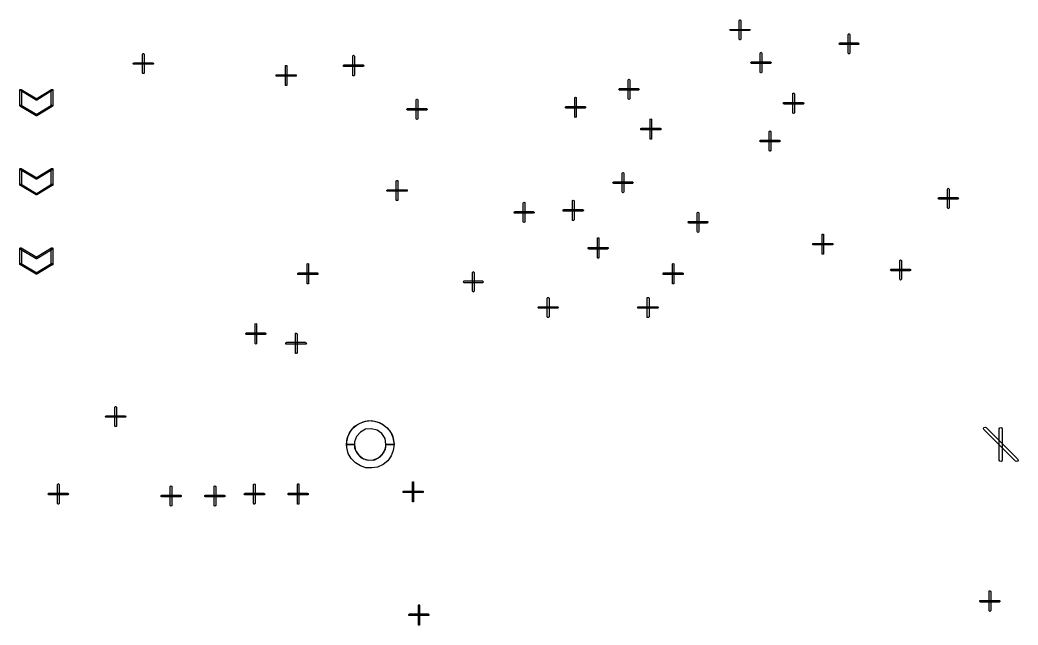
# Model space of a CAD drawing. Header units: millimetres. Extents: x 0 to 1189, y 35 to 806.
# Drawn here: x 590.3 to 648.9, y 447.5 to 483 of the extents above; entities that cross this region are included whole.
import ezdxf

# ---------------------------------------------------------------- set-up
doc = ezdxf.new("R2010")
doc.units = ezdxf.units.MM
doc.layers.add('Pen 1', color=7, linetype='Continuous')

msp = doc.modelspace()

# ---------------------------------------------------------------- linework, layer by layer
at = {"layer": 'Pen 1', "color": 7, "lineweight": 30}
for points in [[(632.525, 482.95), (632.55, 482.975), (632.575, 482.975), (632.6, 482.975), (632.625, 482.95), (632.625, 481.85), (632.6, 481.8), (632.575, 481.8), (632.55, 481.8), (632.525, 481.85), (632.525, 482.95)], [(632.525, 482.95), (632.55, 482.975), (632.575, 482.975), (632.6, 482.975), (632.625, 482.95), (632.625, 481.85), (632.6, 481.8), (632.575, 481.8), (632.55, 481.8), (632.525, 481.85), (632.525, 482.95)], [(632.025, 482.35), (632, 482.35), (631.975, 482.4), (632, 482.425), (632.025, 482.425), (633.125, 482.425), (633.15, 482.425), (633.175, 482.4), (633.15, 482.35), (633.125, 482.35), (632.025, 482.35)], [(632.025, 482.35), (632, 482.35), (631.975, 482.4), (632, 482.425), (632.025, 482.425), (633.125, 482.425), (633.15, 482.425), (633.175, 482.4), (633.15, 482.35), (633.125, 482.35), (632.025, 482.35)], [(638.925, 482.125), (638.95, 482.15), (638.975, 482.175), (639, 482.15), (639.025, 482.125), (639.025, 481.025), (639, 481), (638.975, 480.975), (638.95, 481), (638.925, 481.025), (638.925, 482.125)], [(638.925, 482.125), (638.95, 482.15), (638.975, 482.175), (639, 482.15), (639.025, 482.125), (639.025, 481.025), (639, 481), (638.975, 480.975), (638.95, 481), (638.925, 481.025), (638.925, 482.125)], [(638.425, 481.525), (638.4, 481.55), (638.375, 481.575), (638.4, 481.6), (638.425, 481.625), (639.525, 481.625), (639.55, 481.6), (639.575, 481.575), (639.55, 481.55), (639.525, 481.525), (638.425, 481.525)], [(638.425, 481.525), (638.4, 481.55), (638.375, 481.575), (638.4, 481.6), (638.425, 481.625), (639.525, 481.625), (639.55, 481.6), (639.575, 481.575), (639.55, 481.55), (639.525, 481.525), (638.425, 481.525)], [(597.475, 480.95), (597.5, 481), (597.525, 481), (597.55, 481), (597.575, 480.95), (597.575, 479.85), (597.55, 479.825), (597.525, 479.825), (597.5, 479.825), (597.475, 479.85), (597.475, 480.95)], [(597.475, 480.95), (597.5, 481), (597.525, 481), (597.55, 481), (597.575, 480.95), (597.575, 479.85), (597.55, 479.825), (597.525, 479.825), (597.5, 479.825), (597.475, 479.85), (597.475, 480.95)], [(609.825, 480.85), (609.825, 480.875), (609.875, 480.9), (609.9, 480.875), (609.925, 480.85), (609.925, 479.75), (609.9, 479.7), (609.875, 479.7), (609.825, 479.7), (609.825, 479.75), (609.825, 480.85)], [(609.825, 480.85), (609.825, 480.875), (609.875, 480.9), (609.9, 480.875), (609.925, 480.85), (609.925, 479.75), (609.9, 479.7), (609.875, 479.7), (609.825, 479.7), (609.825, 479.75), (609.825, 480.85)], [(633.75, 481.025), (633.775, 481.05), (633.8, 481.075), (633.825, 481.05), (633.85, 481.025), (633.85, 479.925), (633.825, 479.875), (633.8, 479.875), (633.775, 479.875), (633.75, 479.925), (633.75, 481.025)], [(633.75, 481.025), (633.775, 481.05), (633.8, 481.075), (633.825, 481.05), (633.85, 481.025), (633.85, 479.925), (633.825, 479.875), (633.8, 479.875), (633.775, 479.875), (633.75, 479.925), (633.75, 481.025)], [(596.975, 480.375), (596.95, 480.375), (596.925, 480.4), (596.95, 480.45), (596.975, 480.45), (598.075, 480.45), (598.1, 480.45), (598.125, 480.4), (598.1, 480.375), (598.075, 480.375), (596.975, 480.375)], [(596.975, 480.375), (596.95, 480.375), (596.925, 480.4), (596.95, 480.45), (596.975, 480.45), (598.075, 480.45), (598.1, 480.45), (598.125, 480.4), (598.1, 480.375), (598.075, 480.375), (596.975, 480.375)], [(605.875, 480.25), (605.875, 480.3), (605.9, 480.3), (605.95, 480.3), (605.95, 480.25), (605.95, 479.15), (605.95, 479.125), (605.9, 479.125), (605.875, 479.125), (605.875, 479.15), (605.875, 480.25)], [(605.875, 480.25), (605.875, 480.3), (605.9, 480.3), (605.95, 480.3), (605.95, 480.25), (605.95, 479.15), (605.95, 479.125), (605.9, 479.125), (605.875, 479.125), (605.875, 479.15), (605.875, 480.25)], [(609.325, 480.25), (609.275, 480.25), (609.275, 480.3), (609.275, 480.325), (609.325, 480.35), (610.425, 480.35), (610.45, 480.325), (610.475, 480.3), (610.45, 480.25), (610.425, 480.25), (609.325, 480.25)], [(609.325, 480.25), (609.275, 480.25), (609.275, 480.3), (609.275, 480.325), (609.325, 480.35), (610.425, 480.35), (610.45, 480.325), (610.475, 480.3), (610.45, 480.25), (610.425, 480.25), (609.325, 480.25)], [(633.25, 480.425), (633.225, 480.425), (633.2, 480.475), (633.225, 480.5), (633.25, 480.525), (634.35, 480.525), (634.375, 480.5), (634.4, 480.475), (634.375, 480.425), (634.35, 480.425), (633.25, 480.425)], [(633.25, 480.425), (633.225, 480.425), (633.2, 480.475), (633.225, 480.5), (633.25, 480.525), (634.35, 480.525), (634.375, 480.5), (634.4, 480.475), (634.375, 480.425), (634.35, 480.425), (633.25, 480.425)], [(605.35, 479.675), (605.325, 479.675), (605.325, 479.7), (605.325, 479.75), (605.35, 479.75), (606.45, 479.75), (606.5, 479.75), (606.5, 479.7), (606.5, 479.675), (606.45, 479.675), (605.35, 479.675)], [(605.35, 479.675), (605.325, 479.675), (605.325, 479.7), (605.325, 479.75), (605.35, 479.75), (606.45, 479.75), (606.5, 479.75), (606.5, 479.7), (606.5, 479.675), (606.45, 479.675), (605.35, 479.675)], [(626, 479.45), (626.025, 479.475), (626.05, 479.5), (626.075, 479.475), (626.1, 479.45), (626.1, 478.35), (626.075, 478.325), (626.05, 478.3), (626.025, 478.325), (626, 478.35), (626, 479.45)], [(626, 479.45), (626.025, 479.475), (626.05, 479.5), (626.075, 479.475), (626.1, 479.45), (626.1, 478.35), (626.075, 478.325), (626.05, 478.3), (626.025, 478.325), (626, 478.35), (626, 479.45)], [(591.275, 478.35), (591.275, 478.325), (591.275, 478.3), (591.25, 478.275), (591.225, 478.275), (590.3, 478.825), (590.275, 478.85), (590.275, 478.9), (590.3, 478.9), (590.35, 478.9), (591.275, 478.35)], [(591.275, 478.35), (591.275, 478.325), (591.275, 478.3), (591.25, 478.275), (591.225, 478.275), (590.3, 478.825), (590.275, 478.85), (590.275, 478.9), (590.3, 478.9), (590.35, 478.9), (591.275, 478.35)], [(590.275, 478.875), (590.3, 478.9), (590.325, 478.9), (590.35, 478.9), (590.375, 478.875), (590.375, 477.95), (590.35, 477.925), (590.325, 477.9), (590.3, 477.925), (590.275, 477.95), (590.275, 478.875)], [(590.275, 478.875), (590.3, 478.9), (590.325, 478.9), (590.35, 478.9), (590.375, 478.875), (590.375, 477.95), (590.35, 477.925), (590.325, 477.9), (590.3, 477.925), (590.275, 477.95), (590.275, 478.875)], [(592.125, 478.9), (592.175, 478.9), (592.2, 478.9), (592.2, 478.85), (592.175, 478.825), (591.275, 478.275), (591.225, 478.275), (591.2, 478.3), (591.2, 478.325), (591.225, 478.35), (592.125, 478.9)], [(592.125, 478.9), (592.175, 478.9), (592.2, 478.9), (592.2, 478.85), (592.175, 478.825), (591.275, 478.275), (591.225, 478.275), (591.2, 478.3), (591.2, 478.325), (591.225, 478.35), (592.125, 478.9)], [(592.2, 477.95), (592.2, 477.925), (592.15, 477.9), (592.125, 477.925), (592.1, 477.95), (592.1, 478.875), (592.125, 478.9), (592.15, 478.9), (592.2, 478.9), (592.2, 478.875), (592.2, 477.95)], [(592.2, 477.95), (592.2, 477.925), (592.15, 477.9), (592.125, 477.925), (592.1, 477.95), (592.1, 478.875), (592.125, 478.9), (592.15, 478.9), (592.2, 478.9), (592.2, 478.875), (592.2, 477.95)], [(622.875, 478.4), (622.875, 478.425), (622.9, 478.45), (622.95, 478.425), (622.95, 478.4), (622.95, 477.3), (622.95, 477.275), (622.9, 477.25), (622.875, 477.275), (622.875, 477.3), (622.875, 478.4)], [(622.875, 478.4), (622.875, 478.425), (622.9, 478.45), (622.95, 478.425), (622.95, 478.4), (622.95, 477.3), (622.95, 477.275), (622.9, 477.25), (622.875, 477.275), (622.875, 477.3), (622.875, 478.4)], [(625.5, 478.85), (625.475, 478.875), (625.45, 478.9), (625.475, 478.925), (625.5, 478.95), (626.6, 478.95), (626.625, 478.925), (626.65, 478.9), (626.625, 478.875), (626.6, 478.85), (625.5, 478.85)], [(625.5, 478.85), (625.475, 478.875), (625.45, 478.9), (625.475, 478.925), (625.5, 478.95), (626.6, 478.95), (626.625, 478.925), (626.65, 478.9), (626.625, 478.875), (626.6, 478.85), (625.5, 478.85)], [(635.675, 478.625), (635.675, 478.675), (635.725, 478.675), (635.75, 478.675), (635.775, 478.625), (635.775, 477.525), (635.75, 477.5), (635.725, 477.475), (635.675, 477.5), (635.675, 477.525), (635.675, 478.625)], [(635.675, 478.625), (635.675, 478.675), (635.725, 478.675), (635.75, 478.675), (635.775, 478.625), (635.775, 477.525), (635.75, 477.5), (635.725, 477.475), (635.675, 477.5), (635.675, 477.525), (635.675, 478.625)], [(590.3, 477.9), (590.275, 477.925), (590.275, 477.975), (590.3, 478), (590.35, 477.975), (591.275, 477.425), (591.275, 477.4), (591.275, 477.375), (591.25, 477.35), (591.225, 477.35), (590.3, 477.9)], [(590.3, 477.9), (590.275, 477.925), (590.275, 477.975), (590.3, 478), (590.35, 477.975), (591.275, 477.425), (591.275, 477.4), (591.275, 477.375), (591.25, 477.35), (591.225, 477.35), (590.3, 477.9)], [(591.275, 477.35), (591.225, 477.35), (591.2, 477.375), (591.2, 477.4), (591.225, 477.425), (592.125, 477.975), (592.175, 478), (592.2, 477.975), (592.2, 477.925), (592.175, 477.9), (591.275, 477.35)], [(591.275, 477.35), (591.225, 477.35), (591.2, 477.375), (591.2, 477.4), (591.225, 477.425), (592.125, 477.975), (592.175, 478), (592.2, 477.975), (592.2, 477.925), (592.175, 477.9), (591.275, 477.35)], [(613.55, 478.275), (613.575, 478.325), (613.6, 478.325), (613.625, 478.325), (613.65, 478.275), (613.65, 477.175), (613.625, 477.15), (613.6, 477.125), (613.575, 477.15), (613.55, 477.175), (613.55, 478.275)], [(613.55, 478.275), (613.575, 478.325), (613.6, 478.325), (613.625, 478.325), (613.65, 478.275), (613.65, 477.175), (613.625, 477.15), (613.6, 477.125), (613.575, 477.15), (613.55, 477.175), (613.55, 478.275)], [(622.35, 477.8), (622.325, 477.825), (622.325, 477.85), (622.325, 477.875), (622.35, 477.9), (623.45, 477.9), (623.5, 477.875), (623.5, 477.85), (623.5, 477.825), (623.45, 477.8), (622.35, 477.8)], [(622.35, 477.8), (622.325, 477.825), (622.325, 477.85), (622.325, 477.875), (622.35, 477.9), (623.45, 477.9), (623.5, 477.875), (623.5, 477.85), (623.5, 477.825), (623.45, 477.8), (622.35, 477.8)], [(635.175, 478.025), (635.125, 478.05), (635.125, 478.075), (635.125, 478.125), (635.175, 478.125), (636.275, 478.125), (636.3, 478.125), (636.325, 478.075), (636.3, 478.05), (636.275, 478.025), (635.175, 478.025)], [(635.175, 478.025), (635.125, 478.05), (635.125, 478.075), (635.125, 478.125), (635.175, 478.125), (636.275, 478.125), (636.3, 478.125), (636.325, 478.075), (636.3, 478.05), (636.275, 478.025), (635.175, 478.025)], [(613.05, 477.675), (613.025, 477.7), (613, 477.725), (613.025, 477.775), (613.05, 477.775), (614.15, 477.775), (614.175, 477.775), (614.2, 477.725), (614.175, 477.7), (614.15, 477.675), (613.05, 477.675)], [(613.05, 477.675), (613.025, 477.7), (613, 477.725), (613.025, 477.775), (613.05, 477.775), (614.15, 477.775), (614.175, 477.775), (614.2, 477.725), (614.175, 477.7), (614.15, 477.675), (613.05, 477.675)], [(626.775, 476.525), (626.75, 476.525), (626.75, 476.575), (626.75, 476.6), (626.775, 476.625), (627.875, 476.625), (627.925, 476.6), (627.925, 476.575), (627.925, 476.525), (627.875, 476.525), (626.775, 476.525)], [(626.775, 476.525), (626.75, 476.525), (626.75, 476.575), (626.75, 476.6), (626.775, 476.625), (627.875, 476.625), (627.925, 476.6), (627.925, 476.575), (627.925, 476.525), (627.875, 476.525), (626.775, 476.525)], [(627.3, 477.125), (627.3, 477.15), (627.325, 477.175), (627.375, 477.15), (627.375, 477.125), (627.375, 476.025), (627.375, 475.975), (627.325, 475.975), (627.3, 475.975), (627.3, 476.025), (627.3, 477.125)], [(627.3, 477.125), (627.3, 477.15), (627.325, 477.175), (627.375, 477.15), (627.375, 477.125), (627.375, 476.025), (627.375, 475.975), (627.325, 475.975), (627.3, 475.975), (627.3, 476.025), (627.3, 477.125)], [(634.275, 476.425), (634.3, 476.45), (634.325, 476.475), (634.35, 476.45), (634.375, 476.425), (634.375, 475.325), (634.35, 475.275), (634.325, 475.275), (634.3, 475.275), (634.275, 475.325), (634.275, 476.425)], [(634.275, 476.425), (634.3, 476.45), (634.325, 476.475), (634.35, 476.45), (634.375, 476.425), (634.375, 475.325), (634.35, 475.275), (634.325, 475.275), (634.3, 475.275), (634.275, 475.325), (634.275, 476.425)], [(633.775, 475.825), (633.75, 475.825), (633.725, 475.875), (633.75, 475.9), (633.775, 475.925), (634.875, 475.925), (634.9, 475.9), (634.925, 475.875), (634.9, 475.825), (634.875, 475.825), (633.775, 475.825)], [(633.775, 475.825), (633.75, 475.825), (633.725, 475.875), (633.75, 475.9), (633.775, 475.925), (634.875, 475.925), (634.9, 475.9), (634.925, 475.875), (634.9, 475.825), (634.875, 475.825), (633.775, 475.825)], [(591.275, 473.7), (591.275, 473.675), (591.275, 473.625), (591.25, 473.625), (591.225, 473.625), (590.3, 474.175), (590.275, 474.2), (590.275, 474.225), (590.3, 474.25), (590.35, 474.25), (591.275, 473.7)], [(591.275, 473.7), (591.275, 473.675), (591.275, 473.625), (591.25, 473.625), (591.225, 473.625), (590.3, 474.175), (590.275, 474.2), (590.275, 474.225), (590.3, 474.25), (590.35, 474.25), (591.275, 473.7)], [(590.275, 474.2), (590.3, 474.25), (590.325, 474.25), (590.35, 474.25), (590.375, 474.2), (590.375, 473.3), (590.35, 473.25), (590.325, 473.25), (590.3, 473.25), (590.275, 473.3), (590.275, 474.2)], [(590.275, 474.2), (590.3, 474.25), (590.325, 474.25), (590.35, 474.25), (590.375, 474.2), (590.375, 473.3), (590.35, 473.25), (590.325, 473.25), (590.3, 473.25), (590.275, 473.3), (590.275, 474.2)], [(592.125, 474.25), (592.175, 474.25), (592.2, 474.225), (592.2, 474.2), (592.175, 474.175), (591.275, 473.625), (591.225, 473.625), (591.2, 473.625), (591.2, 473.675), (591.225, 473.7), (592.125, 474.25)], [(592.125, 474.25), (592.175, 474.25), (592.2, 474.225), (592.2, 474.2), (592.175, 474.175), (591.275, 473.625), (591.225, 473.625), (591.2, 473.625), (591.2, 473.675), (591.225, 473.7), (592.125, 474.25)], [(592.2, 473.3), (592.2, 473.25), (592.15, 473.25), (592.125, 473.25), (592.1, 473.3), (592.1, 474.2), (592.125, 474.25), (592.15, 474.25), (592.2, 474.25), (592.2, 474.2), (592.2, 473.3)], [(592.2, 473.3), (592.2, 473.25), (592.15, 473.25), (592.125, 473.25), (592.1, 473.3), (592.1, 474.2), (592.125, 474.25), (592.15, 474.25), (592.2, 474.25), (592.2, 474.2), (592.2, 473.3)], [(625.65, 473.975), (625.675, 474), (625.7, 474.025), (625.725, 474), (625.75, 473.975), (625.75, 472.875), (625.725, 472.85), (625.7, 472.825), (625.675, 472.85), (625.65, 472.875), (625.65, 473.975)], [(625.65, 473.975), (625.675, 474), (625.7, 474.025), (625.725, 474), (625.75, 473.975), (625.75, 472.875), (625.725, 472.85), (625.7, 472.825), (625.675, 472.85), (625.65, 472.875), (625.65, 473.975)], [(590.3, 473.25), (590.275, 473.275), (590.275, 473.325), (590.3, 473.325), (590.35, 473.325), (591.275, 472.775), (591.275, 472.75), (591.275, 472.725), (591.25, 472.7), (591.225, 472.7), (590.3, 473.25)], [(590.3, 473.25), (590.275, 473.275), (590.275, 473.325), (590.3, 473.325), (590.35, 473.325), (591.275, 472.775), (591.275, 472.75), (591.275, 472.725), (591.25, 472.7), (591.225, 472.7), (590.3, 473.25)], [(591.275, 472.7), (591.225, 472.7), (591.2, 472.725), (591.2, 472.75), (591.225, 472.775), (592.125, 473.325), (592.175, 473.325), (592.2, 473.325), (592.2, 473.275), (592.175, 473.25), (591.275, 472.7)], [(591.275, 472.7), (591.225, 472.7), (591.2, 472.725), (591.2, 472.75), (591.225, 472.775), (592.125, 473.325), (592.175, 473.325), (592.2, 473.325), (592.2, 473.275), (592.175, 473.25), (591.275, 472.7)], [(612.375, 473.5), (612.4, 473.55), (612.425, 473.55), (612.475, 473.55), (612.475, 473.5), (612.475, 472.4), (612.475, 472.375), (612.425, 472.375), (612.4, 472.375), (612.375, 472.4), (612.375, 473.5)], [(612.375, 473.5), (612.4, 473.55), (612.425, 473.55), (612.475, 473.55), (612.475, 473.5), (612.475, 472.4), (612.475, 472.375), (612.425, 472.375), (612.4, 472.375), (612.375, 472.4), (612.375, 473.5)], [(625.15, 473.375), (625.125, 473.4), (625.1, 473.425), (625.125, 473.45), (625.15, 473.475), (626.25, 473.475), (626.275, 473.45), (626.3, 473.425), (626.275, 473.4), (626.25, 473.375), (625.15, 473.375)], [(625.15, 473.375), (625.125, 473.4), (625.1, 473.425), (625.125, 473.45), (625.15, 473.475), (626.25, 473.475), (626.275, 473.45), (626.3, 473.425), (626.275, 473.4), (626.25, 473.375), (625.15, 473.375)], [(611.875, 472.925), (611.85, 472.925), (611.825, 472.95), (611.85, 473), (611.875, 473), (612.975, 473), (613.025, 473), (613.025, 472.95), (613.025, 472.925), (612.975, 472.925), (611.875, 472.925)], [(611.875, 472.925), (611.85, 472.925), (611.825, 472.95), (611.85, 473), (611.875, 473), (612.975, 473), (613.025, 473), (613.025, 472.95), (613.025, 472.925), (612.975, 472.925), (611.875, 472.925)], [(644.25, 472.45), (644.225, 472.45), (644.2, 472.5), (644.225, 472.525), (644.25, 472.55), (645.35, 472.55), (645.375, 472.525), (645.4, 472.5), (645.375, 472.45), (645.35, 472.45), (644.25, 472.45)], [(644.25, 472.45), (644.225, 472.45), (644.2, 472.5), (644.225, 472.525), (644.25, 472.55), (645.35, 472.55), (645.375, 472.525), (645.4, 472.5), (645.375, 472.45), (645.35, 472.45), (644.25, 472.45)], [(644.75, 473.05), (644.775, 473.075), (644.8, 473.1), (644.825, 473.075), (644.85, 473.05), (644.85, 471.95), (644.825, 471.9), (644.8, 471.9), (644.775, 471.9), (644.75, 471.95), (644.75, 473.05)], [(644.75, 473.05), (644.775, 473.075), (644.8, 473.1), (644.825, 473.075), (644.85, 473.05), (644.85, 471.95), (644.825, 471.9), (644.8, 471.9), (644.775, 471.9), (644.75, 471.95), (644.75, 473.05)], [(619.825, 472.225), (619.85, 472.25), (619.875, 472.275), (619.925, 472.25), (619.925, 472.225), (619.925, 471.125), (619.925, 471.1), (619.875, 471.075), (619.85, 471.1), (619.825, 471.125), (619.825, 472.225)], [(619.825, 472.225), (619.85, 472.25), (619.875, 472.275), (619.925, 472.25), (619.925, 472.225), (619.925, 471.125), (619.925, 471.1), (619.875, 471.075), (619.85, 471.1), (619.825, 471.125), (619.825, 472.225)], [(622.725, 472.35), (622.725, 472.375), (622.775, 472.4), (622.8, 472.375), (622.825, 472.35), (622.825, 471.25), (622.8, 471.2), (622.775, 471.2), (622.725, 471.2), (622.725, 471.25), (622.725, 472.35)], [(622.725, 472.35), (622.725, 472.375), (622.775, 472.4), (622.8, 472.375), (622.825, 472.35), (622.825, 471.25), (622.8, 471.2), (622.775, 471.2), (622.725, 471.2), (622.725, 471.25), (622.725, 472.35)], [(619.325, 471.625), (619.3, 471.65), (619.275, 471.675), (619.3, 471.7), (619.325, 471.725), (620.425, 471.725), (620.475, 471.7), (620.475, 471.675), (620.475, 471.65), (620.425, 471.625), (619.325, 471.625)], [(619.325, 471.625), (619.3, 471.65), (619.275, 471.675), (619.3, 471.7), (619.325, 471.725), (620.425, 471.725), (620.475, 471.7), (620.475, 471.675), (620.475, 471.65), (620.425, 471.625), (619.325, 471.625)], [(622.225, 471.75), (622.175, 471.75), (622.175, 471.8), (622.175, 471.825), (622.225, 471.85), (623.325, 471.85), (623.35, 471.825), (623.375, 471.8), (623.35, 471.75), (623.325, 471.75), (622.225, 471.75)], [(622.225, 471.75), (622.175, 471.75), (622.175, 471.8), (622.175, 471.825), (622.225, 471.85), (623.325, 471.85), (623.35, 471.825), (623.375, 471.8), (623.35, 471.75), (623.325, 471.75), (622.225, 471.75)], [(630.05, 471.65), (630.075, 471.675), (630.1, 471.7), (630.125, 471.675), (630.15, 471.65), (630.15, 470.55), (630.125, 470.525), (630.1, 470.5), (630.075, 470.525), (630.05, 470.55), (630.05, 471.65)], [(630.05, 471.65), (630.075, 471.675), (630.1, 471.7), (630.125, 471.675), (630.15, 471.65), (630.15, 470.55), (630.125, 470.525), (630.1, 470.5), (630.075, 470.525), (630.05, 470.55), (630.05, 471.65)], [(629.55, 471.05), (629.525, 471.075), (629.5, 471.1), (629.525, 471.125), (629.55, 471.15), (630.65, 471.15), (630.675, 471.125), (630.7, 471.1), (630.675, 471.075), (630.65, 471.05), (629.55, 471.05)], [(629.55, 471.05), (629.525, 471.075), (629.5, 471.1), (629.525, 471.125), (629.55, 471.15), (630.65, 471.15), (630.675, 471.125), (630.7, 471.1), (630.675, 471.075), (630.65, 471.05), (629.55, 471.05)], [(624.2, 470.125), (624.2, 470.175), (624.225, 470.175), (624.275, 470.175), (624.275, 470.125), (624.275, 469.025), (624.275, 469), (624.225, 468.975), (624.2, 469), (624.2, 469.025), (624.2, 470.125)], [(624.2, 470.125), (624.2, 470.175), (624.225, 470.175), (624.275, 470.175), (624.275, 470.125), (624.275, 469.025), (624.275, 469), (624.225, 468.975), (624.2, 469), (624.2, 469.025), (624.2, 470.125)], [(637.4, 470.375), (637.4, 470.4), (637.425, 470.4), (637.475, 470.4), (637.475, 470.375), (637.475, 469.275), (637.475, 469.225), (637.425, 469.225), (637.4, 469.225), (637.4, 469.275), (637.4, 470.375)], [(637.4, 470.375), (637.4, 470.4), (637.425, 470.4), (637.475, 470.4), (637.475, 470.375), (637.475, 469.275), (637.475, 469.225), (637.425, 469.225), (637.4, 469.225), (637.4, 469.275), (637.4, 470.375)], [(591.275, 469.05), (591.275, 469), (591.275, 468.975), (591.25, 468.95), (591.225, 468.95), (590.3, 469.5), (590.275, 469.55), (590.275, 469.575), (590.3, 469.6), (590.35, 469.6), (591.275, 469.05)], [(591.275, 469.05), (591.275, 469), (591.275, 468.975), (591.25, 468.95), (591.225, 468.95), (590.3, 469.5), (590.275, 469.55), (590.275, 469.575), (590.3, 469.6), (590.35, 469.6), (591.275, 469.05)], [(590.275, 469.55), (590.3, 469.575), (590.325, 469.6), (590.35, 469.575), (590.375, 469.55), (590.375, 468.625), (590.35, 468.6), (590.325, 468.575), (590.3, 468.6), (590.275, 468.625), (590.275, 469.55)], [(590.275, 469.55), (590.3, 469.575), (590.325, 469.6), (590.35, 469.575), (590.375, 469.55), (590.375, 468.625), (590.35, 468.6), (590.325, 468.575), (590.3, 468.6), (590.275, 468.625), (590.275, 469.55)], [(592.125, 469.6), (592.175, 469.6), (592.2, 469.575), (592.2, 469.55), (592.175, 469.5), (591.275, 468.95), (591.225, 468.95), (591.2, 468.975), (591.2, 469), (591.225, 469.05), (592.125, 469.6)], [(592.125, 469.6), (592.175, 469.6), (592.2, 469.575), (592.2, 469.55), (592.175, 469.5), (591.275, 468.95), (591.225, 468.95), (591.2, 468.975), (591.2, 469), (591.225, 469.05), (592.125, 469.6)], [(592.2, 468.625), (592.2, 468.6), (592.15, 468.575), (592.125, 468.6), (592.1, 468.625), (592.1, 469.55), (592.125, 469.575), (592.15, 469.6), (592.2, 469.575), (592.2, 469.55), (592.2, 468.625)], [(592.2, 468.625), (592.2, 468.6), (592.15, 468.575), (592.125, 468.6), (592.1, 468.625), (592.1, 469.55), (592.125, 469.575), (592.15, 469.6), (592.2, 469.575), (592.2, 469.55), (592.2, 468.625)], [(623.675, 469.525), (623.65, 469.55), (623.65, 469.575), (623.65, 469.625), (623.675, 469.625), (624.775, 469.625), (624.825, 469.625), (624.825, 469.575), (624.825, 469.55), (624.775, 469.525), (623.675, 469.525)], [(623.675, 469.525), (623.65, 469.55), (623.65, 469.575), (623.65, 469.625), (623.675, 469.625), (624.775, 469.625), (624.825, 469.625), (624.825, 469.575), (624.825, 469.55), (624.775, 469.525), (623.675, 469.525)], [(636.875, 469.775), (636.85, 469.775), (636.85, 469.825), (636.85, 469.85), (636.875, 469.85), (638, 469.85), (638.025, 469.85), (638.025, 469.825), (638.025, 469.775), (638, 469.775), (636.875, 469.775)], [(636.875, 469.775), (636.85, 469.775), (636.85, 469.825), (636.85, 469.85), (636.875, 469.85), (638, 469.85), (638.025, 469.85), (638.025, 469.825), (638.025, 469.775), (638, 469.775), (636.875, 469.775)], [(590.3, 468.6), (590.275, 468.625), (590.275, 468.65), (590.3, 468.675), (590.35, 468.675), (591.275, 468.125), (591.275, 468.1), (591.275, 468.05), (591.25, 468.05), (591.225, 468.05), (590.3, 468.6)], [(590.3, 468.6), (590.275, 468.625), (590.275, 468.65), (590.3, 468.675), (590.35, 468.675), (591.275, 468.125), (591.275, 468.1), (591.275, 468.05), (591.25, 468.05), (591.225, 468.05), (590.3, 468.6)], [(591.275, 468.05), (591.225, 468.05), (591.2, 468.05), (591.2, 468.1), (591.225, 468.125), (592.125, 468.675), (592.175, 468.675), (592.2, 468.65), (592.2, 468.625), (592.175, 468.6), (591.275, 468.05)], [(591.275, 468.05), (591.225, 468.05), (591.2, 468.05), (591.2, 468.1), (591.225, 468.125), (592.125, 468.675), (592.175, 468.675), (592.2, 468.65), (592.2, 468.625), (592.175, 468.6), (591.275, 468.05)], [(607.15, 468.625), (607.15, 468.65), (607.2, 468.675), (607.225, 468.65), (607.225, 468.625), (607.225, 467.525), (607.225, 467.475), (607.2, 467.475), (607.15, 467.475), (607.15, 467.525), (607.15, 468.625)], [(607.15, 468.625), (607.15, 468.65), (607.2, 468.675), (607.225, 468.65), (607.225, 468.625), (607.225, 467.525), (607.225, 467.475), (607.2, 467.475), (607.15, 467.475), (607.15, 467.525), (607.15, 468.625)], [(628.6, 468.625), (628.6, 468.65), (628.625, 468.675), (628.675, 468.65), (628.675, 468.625), (628.675, 467.525), (628.675, 467.475), (628.625, 467.475), (628.6, 467.475), (628.6, 467.525), (628.6, 468.625)], [(628.6, 468.625), (628.6, 468.65), (628.625, 468.675), (628.675, 468.65), (628.675, 468.625), (628.675, 467.525), (628.675, 467.475), (628.625, 467.475), (628.6, 467.475), (628.6, 467.525), (628.6, 468.625)], [(641.95, 468.85), (641.975, 468.875), (642, 468.9), (642.025, 468.875), (642.05, 468.85), (642.05, 467.75), (642.025, 467.725), (642, 467.7), (641.975, 467.725), (641.95, 467.75), (641.95, 468.85)], [(641.95, 468.85), (641.975, 468.875), (642, 468.9), (642.025, 468.875), (642.05, 468.85), (642.05, 467.75), (642.025, 467.725), (642, 467.7), (641.975, 467.725), (641.95, 467.75), (641.95, 468.85)], [(606.65, 468.025), (606.6, 468.025), (606.6, 468.075), (606.6, 468.1), (606.65, 468.125), (607.75, 468.125), (607.775, 468.1), (607.775, 468.075), (607.775, 468.025), (607.75, 468.025), (606.65, 468.025)], [(606.65, 468.025), (606.6, 468.025), (606.6, 468.075), (606.6, 468.1), (606.65, 468.125), (607.75, 468.125), (607.775, 468.1), (607.775, 468.075), (607.775, 468.025), (607.75, 468.025), (606.65, 468.025)], [(616.85, 468.15), (616.875, 468.175), (616.9, 468.2), (616.925, 468.175), (616.95, 468.15), (616.95, 467.05), (616.925, 467.025), (616.9, 467), (616.875, 467.025), (616.85, 467.05), (616.85, 468.15)], [(616.85, 468.15), (616.875, 468.175), (616.9, 468.2), (616.925, 468.175), (616.95, 468.15), (616.95, 467.05), (616.925, 467.025), (616.9, 467), (616.875, 467.025), (616.85, 467.05), (616.85, 468.15)], [(628.075, 468.025), (628.05, 468.025), (628.05, 468.075), (628.05, 468.1), (628.075, 468.125), (629.175, 468.125), (629.225, 468.1), (629.225, 468.075), (629.225, 468.025), (629.175, 468.025), (628.075, 468.025)], [(628.075, 468.025), (628.05, 468.025), (628.05, 468.075), (628.05, 468.1), (628.075, 468.125), (629.175, 468.125), (629.225, 468.1), (629.225, 468.075), (629.225, 468.025), (629.175, 468.025), (628.075, 468.025)], [(641.45, 468.25), (641.425, 468.275), (641.4, 468.3), (641.425, 468.325), (641.45, 468.35), (642.55, 468.35), (642.575, 468.325), (642.6, 468.3), (642.575, 468.275), (642.55, 468.25), (641.45, 468.25)], [(641.45, 468.25), (641.425, 468.275), (641.4, 468.3), (641.425, 468.325), (641.45, 468.35), (642.55, 468.35), (642.575, 468.325), (642.6, 468.3), (642.575, 468.275), (642.55, 468.25), (641.45, 468.25)], [(616.35, 467.55), (616.325, 467.575), (616.3, 467.6), (616.325, 467.625), (616.35, 467.65), (617.45, 467.65), (617.475, 467.625), (617.5, 467.6), (617.475, 467.575), (617.45, 467.55), (616.35, 467.55)], [(616.35, 467.55), (616.325, 467.575), (616.3, 467.6), (616.325, 467.625), (616.35, 467.65), (617.45, 467.65), (617.475, 467.625), (617.5, 467.6), (617.475, 467.575), (617.45, 467.55), (616.35, 467.55)], [(621.25, 466.65), (621.275, 466.675), (621.3, 466.675), (621.325, 466.675), (621.35, 466.65), (621.35, 465.55), (621.325, 465.5), (621.3, 465.5), (621.275, 465.5), (621.25, 465.55), (621.25, 466.65)], [(621.25, 466.65), (621.275, 466.675), (621.3, 466.675), (621.325, 466.675), (621.35, 466.65), (621.35, 465.55), (621.325, 465.5), (621.3, 465.5), (621.275, 465.5), (621.25, 465.55), (621.25, 466.65)], [(627.125, 466.65), (627.125, 466.675), (627.175, 466.675), (627.2, 466.675), (627.225, 466.65), (627.225, 465.55), (627.2, 465.5), (627.175, 465.5), (627.125, 465.5), (627.125, 465.55), (627.125, 466.65)], [(627.125, 466.65), (627.125, 466.675), (627.175, 466.675), (627.2, 466.675), (627.225, 466.65), (627.225, 465.55), (627.2, 465.5), (627.175, 465.5), (627.125, 465.5), (627.125, 465.55), (627.125, 466.65)], [(620.75, 466.05), (620.725, 466.05), (620.7, 466.1), (620.725, 466.125), (620.75, 466.125), (621.85, 466.125), (621.875, 466.125), (621.9, 466.1), (621.875, 466.05), (621.85, 466.05), (620.75, 466.05)], [(620.75, 466.05), (620.725, 466.05), (620.7, 466.1), (620.725, 466.125), (620.75, 466.125), (621.85, 466.125), (621.875, 466.125), (621.9, 466.1), (621.875, 466.05), (621.85, 466.05), (620.75, 466.05)], [(626.625, 466.05), (626.575, 466.05), (626.575, 466.1), (626.575, 466.125), (626.625, 466.125), (627.725, 466.125), (627.75, 466.125), (627.775, 466.1), (627.75, 466.05), (627.725, 466.05), (626.625, 466.05)], [(626.625, 466.05), (626.575, 466.05), (626.575, 466.1), (626.575, 466.125), (626.625, 466.125), (627.725, 466.125), (627.75, 466.125), (627.775, 466.1), (627.75, 466.05), (627.725, 466.05), (626.625, 466.05)], [(604.1, 465.1), (604.1, 465.125), (604.125, 465.15), (604.175, 465.125), (604.175, 465.1), (604.175, 464), (604.175, 463.975), (604.125, 463.95), (604.1, 463.975), (604.1, 464), (604.1, 465.1)], [(604.1, 465.1), (604.1, 465.125), (604.125, 465.15), (604.175, 465.125), (604.175, 465.1), (604.175, 464), (604.175, 463.975), (604.125, 463.95), (604.1, 463.975), (604.1, 464), (604.1, 465.1)], [(603.575, 464.5), (603.55, 464.525), (603.55, 464.55), (603.55, 464.575), (603.575, 464.6), (604.675, 464.6), (604.725, 464.575), (604.725, 464.55), (604.725, 464.525), (604.675, 464.5), (603.575, 464.5)], [(603.575, 464.5), (603.55, 464.525), (603.55, 464.55), (603.55, 464.575), (603.575, 464.6), (604.675, 464.6), (604.725, 464.575), (604.725, 464.55), (604.725, 464.525), (604.675, 464.5), (603.575, 464.5)], [(606.45, 464.55), (606.45, 464.575), (606.5, 464.6), (606.525, 464.575), (606.55, 464.55), (606.55, 463.45), (606.525, 463.4), (606.5, 463.4), (606.45, 463.4), (606.45, 463.45), (606.45, 464.55)], [(606.45, 464.55), (606.45, 464.575), (606.5, 464.6), (606.525, 464.575), (606.55, 464.55), (606.55, 463.45), (606.525, 463.4), (606.5, 463.4), (606.45, 463.4), (606.45, 463.45), (606.45, 464.55)], [(605.95, 463.95), (605.9, 463.95), (605.9, 464), (605.9, 464.025), (605.95, 464.05), (607.05, 464.05), (607.075, 464.025), (607.1, 464), (607.075, 463.95), (607.05, 463.95), (605.95, 463.95)], [(605.95, 463.95), (605.9, 463.95), (605.9, 464), (605.9, 464.025), (605.95, 464.05), (607.05, 464.05), (607.075, 464.025), (607.1, 464), (607.075, 463.95), (607.05, 463.95), (605.95, 463.95)], [(595.85, 460.225), (595.875, 460.275), (595.9, 460.275), (595.925, 460.275), (595.95, 460.225), (595.95, 459.125), (595.925, 459.1), (595.9, 459.1), (595.875, 459.1), (595.85, 459.125), (595.85, 460.225)], [(595.85, 460.225), (595.875, 460.275), (595.9, 460.275), (595.925, 460.275), (595.95, 460.225), (595.95, 459.125), (595.925, 459.1), (595.9, 459.1), (595.875, 459.1), (595.85, 459.125), (595.85, 460.225)], [(595.35, 459.65), (595.325, 459.65), (595.3, 459.675), (595.325, 459.725), (595.35, 459.725), (596.45, 459.725), (596.475, 459.725), (596.5, 459.675), (596.475, 459.65), (596.45, 459.65), (595.35, 459.65)], [(595.35, 459.65), (595.325, 459.65), (595.3, 459.675), (595.325, 459.725), (595.35, 459.725), (596.45, 459.725), (596.475, 459.725), (596.5, 459.675), (596.475, 459.65), (596.45, 459.65), (595.35, 459.65)], [(609.45, 458.05), (609.5, 458.4), (609.625, 458.725), (609.825, 459), (610.1, 459.225), (610.425, 459.375), (610.75, 459.45), (611.1, 459.425), (611.425, 459.325), (611.725, 459.125), (611.975, 458.875), (612.15, 458.575), (612.225, 458.25), (612.25, 458.05), (611.775, 458.05), (611.725, 458.4), (611.525, 458.7), (611.25, 458.9), (610.925, 458.975), (610.575, 458.95), (610.275, 458.775), (610.05, 458.525), (609.925, 458.2), (609.925, 458.05), (609.45, 458.05)], [(609.45, 458.05), (609.5, 458.4), (609.625, 458.725), (609.825, 459), (610.1, 459.225), (610.425, 459.375), (610.75, 459.45), (611.1, 459.425), (611.425, 459.325), (611.725, 459.125), (611.975, 458.875), (612.15, 458.575), (612.225, 458.25), (612.25, 458.05), (611.775, 458.05), (611.725, 458.4), (611.525, 458.7), (611.25, 458.9), (610.925, 458.975), (610.575, 458.95), (610.275, 458.775), (610.05, 458.525), (609.925, 458.2), (609.925, 458.05), (609.45, 458.05)], [(609.45, 458.05), (609.5, 458.4), (609.625, 458.725), (609.825, 459), (610.1, 459.225), (610.425, 459.375), (610.75, 459.45), (611.1, 459.425), (611.425, 459.325), (611.725, 459.125), (611.975, 458.875), (612.15, 458.575), (612.225, 458.25), (612.25, 458.05), (611.775, 458.05), (611.725, 458.4), (611.525, 458.7), (611.25, 458.9), (610.925, 458.975), (610.575, 458.95), (610.275, 458.775), (610.05, 458.525), (609.925, 458.2), (609.925, 458.05), (609.45, 458.05)], [(609.45, 458.05), (609.5, 458.4), (609.625, 458.725), (609.825, 459), (610.1, 459.225), (610.425, 459.375), (610.75, 459.45), (611.1, 459.425), (611.425, 459.325), (611.725, 459.125), (611.975, 458.875), (612.15, 458.575), (612.225, 458.25), (612.25, 458.05), (611.775, 458.05), (611.725, 458.4), (611.525, 458.7), (611.25, 458.9), (610.925, 458.975), (610.575, 458.95), (610.275, 458.775), (610.05, 458.525), (609.925, 458.2), (609.925, 458.05), (609.45, 458.05)], [(609.45, 458.05), (609.5, 458.4), (609.625, 458.725), (609.825, 459), (610.1, 459.225), (610.425, 459.375), (610.75, 459.45), (611.1, 459.425), (611.425, 459.325), (611.725, 459.125), (611.975, 458.875), (612.15, 458.575), (612.225, 458.25), (612.25, 458.05), (611.775, 458.05), (611.725, 458.4), (611.525, 458.7), (611.25, 458.9), (610.925, 458.975), (610.575, 458.95), (610.275, 458.775), (610.05, 458.525), (609.925, 458.2), (609.925, 458.05), (609.45, 458.05)], [(609.45, 458.05), (609.5, 458.4), (609.625, 458.725), (609.825, 459), (610.1, 459.225), (610.425, 459.375), (610.75, 459.45), (611.1, 459.425), (611.425, 459.325), (611.725, 459.125), (611.975, 458.875), (612.15, 458.575), (612.225, 458.25), (612.25, 458.05), (611.775, 458.05), (611.725, 458.4), (611.525, 458.7), (611.25, 458.9), (610.925, 458.975), (610.575, 458.95), (610.275, 458.775), (610.05, 458.525), (609.925, 458.2), (609.925, 458.05), (609.45, 458.05)], [(612.25, 458.05), (612.2, 457.7), (612.075, 457.375), (611.875, 457.1), (611.6, 456.875), (611.275, 456.725), (610.95, 456.675), (610.6, 456.675), (610.275, 456.8), (609.975, 456.975), (609.725, 457.225), (609.55, 457.525), (609.475, 457.875), (609.475, 458.2), (609.55, 458.55), (609.7, 458.85), (609.95, 459.125), (610.25, 459.3), (610.575, 459.425), (610.925, 459.45), (611.25, 459.375), (611.575, 459.25), (611.85, 459.025), (612.05, 458.75), (612.2, 458.425), (612.25, 458.075), (612.25, 458.05)], [(612.25, 458.05), (612.2, 457.7), (612.075, 457.375), (611.875, 457.1), (611.6, 456.875), (611.275, 456.725), (610.95, 456.675), (610.6, 456.675), (610.275, 456.8), (609.975, 456.975), (609.725, 457.225), (609.55, 457.525), (609.475, 457.875), (609.475, 458.2), (609.55, 458.55), (609.7, 458.85), (609.95, 459.125), (610.25, 459.3), (610.575, 459.425), (610.925, 459.45), (611.25, 459.375), (611.575, 459.25), (611.85, 459.025), (612.05, 458.75), (612.2, 458.425), (612.25, 458.075), (612.25, 458.05)], [(612.25, 458.05), (612.2, 457.7), (612.075, 457.375), (611.875, 457.1), (611.6, 456.875), (611.275, 456.725), (610.95, 456.675), (610.6, 456.675), (610.275, 456.8), (609.975, 456.975), (609.725, 457.225), (609.55, 457.525), (609.475, 457.875), (609.475, 458.2), (609.55, 458.55), (609.7, 458.85), (609.95, 459.125), (610.25, 459.3), (610.575, 459.425), (610.925, 459.45), (611.25, 459.375), (611.575, 459.25), (611.85, 459.025), (612.05, 458.75), (612.2, 458.425), (612.25, 458.075), (612.25, 458.05)], [(612.25, 458.05), (612.2, 457.7), (612.075, 457.375), (611.875, 457.1), (611.6, 456.875), (611.275, 456.725), (610.95, 456.675), (610.6, 456.675), (610.275, 456.8), (609.975, 456.975), (609.725, 457.225), (609.55, 457.525), (609.475, 457.875), (609.475, 458.2), (609.55, 458.55), (609.7, 458.85), (609.95, 459.125), (610.25, 459.3), (610.575, 459.425), (610.925, 459.45), (611.25, 459.375), (611.575, 459.25), (611.85, 459.025), (612.05, 458.75), (612.2, 458.425), (612.25, 458.075), (612.25, 458.05)], [(612.25, 458.05), (612.2, 457.7), (612.075, 457.375), (611.875, 457.1), (611.6, 456.875), (611.275, 456.725), (610.95, 456.675), (610.6, 456.675), (610.275, 456.8), (609.975, 456.975), (609.725, 457.225), (609.55, 457.525), (609.475, 457.875), (609.475, 458.2), (609.55, 458.55), (609.7, 458.85), (609.95, 459.125), (610.25, 459.3), (610.575, 459.425), (610.925, 459.45), (611.25, 459.375), (611.575, 459.25), (611.85, 459.025), (612.05, 458.75), (612.2, 458.425), (612.25, 458.075), (612.25, 458.05)], [(612.25, 458.05), (612.2, 457.7), (612.075, 457.375), (611.875, 457.1), (611.6, 456.875), (611.275, 456.725), (610.95, 456.675), (610.6, 456.675), (610.275, 456.8), (609.975, 456.975), (609.725, 457.225), (609.55, 457.525), (609.475, 457.875), (609.475, 458.2), (609.55, 458.55), (609.7, 458.85), (609.95, 459.125), (610.25, 459.3), (610.575, 459.425), (610.925, 459.45), (611.25, 459.375), (611.575, 459.25), (611.85, 459.025), (612.05, 458.75), (612.2, 458.425), (612.25, 458.075), (612.25, 458.05)], [(646.9, 458.925), (646.875, 458.975), (646.9, 459.05), (646.975, 459.075), (647.025, 459.05), (648.875, 457.2), (648.9, 457.125), (648.875, 457.075), (648.8, 457.05), (648.75, 457.075), (646.9, 458.925)], [(646.9, 458.925), (646.875, 458.975), (646.9, 459.05), (646.975, 459.075), (647.025, 459.05), (648.875, 457.2), (648.9, 457.125), (648.875, 457.075), (648.8, 457.05), (648.75, 457.075), (646.9, 458.925)], [(647.975, 457.125), (647.95, 457.075), (647.9, 457.05), (647.825, 457.075), (647.8, 457.125), (647.8, 458.975), (647.825, 459.025), (647.9, 459.05), (647.95, 459.025), (647.975, 458.975), (647.975, 457.125)], [(647.975, 457.125), (647.95, 457.075), (647.9, 457.05), (647.825, 457.075), (647.8, 457.125), (647.8, 458.975), (647.825, 459.025), (647.9, 459.05), (647.95, 459.025), (647.975, 458.975), (647.975, 457.125)], [(611.775, 458.05), (611.725, 458.4), (611.525, 458.7), (611.25, 458.9), (610.925, 458.975), (610.575, 458.95), (610.275, 458.775), (610.05, 458.525), (609.925, 458.2), (609.925, 457.85), (610.075, 457.525), (610.325, 457.275), (610.625, 457.15), (610.975, 457.125), (611.3, 457.25), (611.575, 457.475), (611.75, 457.775), (611.775, 458.05)], [(611.775, 458.05), (611.725, 458.4), (611.525, 458.7), (611.25, 458.9), (610.925, 458.975), (610.575, 458.95), (610.275, 458.775), (610.05, 458.525), (609.925, 458.2), (609.925, 457.85), (610.075, 457.525), (610.325, 457.275), (610.625, 457.15), (610.975, 457.125), (611.3, 457.25), (611.575, 457.475), (611.75, 457.775), (611.775, 458.05)], [(611.775, 458.05), (611.725, 458.4), (611.525, 458.7), (611.25, 458.9), (610.925, 458.975), (610.575, 458.95), (610.275, 458.775), (610.05, 458.525), (609.925, 458.2), (609.925, 457.85), (610.075, 457.525), (610.325, 457.275), (610.625, 457.15), (610.975, 457.125), (611.3, 457.25), (611.575, 457.475), (611.75, 457.775), (611.775, 458.05)], [(611.775, 458.05), (611.725, 458.4), (611.525, 458.7), (611.25, 458.9), (610.925, 458.975), (610.575, 458.95), (610.275, 458.775), (610.05, 458.525), (609.925, 458.2), (609.925, 457.85), (610.075, 457.525), (610.325, 457.275), (610.625, 457.15), (610.975, 457.125), (611.3, 457.25), (611.575, 457.475), (611.75, 457.775), (611.775, 458.05)], [(611.775, 458.05), (611.725, 458.4), (611.525, 458.7), (611.25, 458.9), (610.925, 458.975), (610.575, 458.95), (610.275, 458.775), (610.05, 458.525), (609.925, 458.2), (609.925, 457.85), (610.075, 457.525), (610.325, 457.275), (610.625, 457.15), (610.975, 457.125), (611.3, 457.25), (611.575, 457.475), (611.75, 457.775), (611.775, 458.05)], [(611.775, 458.05), (611.725, 458.4), (611.525, 458.7), (611.25, 458.9), (610.925, 458.975), (610.575, 458.95), (610.275, 458.775), (610.05, 458.525), (609.925, 458.2), (609.925, 457.85), (610.075, 457.525), (610.325, 457.275), (610.625, 457.15), (610.975, 457.125), (611.3, 457.25), (611.575, 457.475), (611.75, 457.775), (611.775, 458.05)], [(609.925, 458.05), (609.975, 457.7), (610.175, 457.425), (610.45, 457.2), (610.775, 457.125), (611.125, 457.15), (611.425, 457.325), (611.65, 457.575), (611.775, 457.9), (611.775, 458.05), (612.25, 458.05), (612.2, 457.7), (612.075, 457.375), (611.875, 457.1), (611.6, 456.875), (611.275, 456.725), (610.95, 456.675), (610.6, 456.675), (610.275, 456.8), (609.975, 456.975), (609.725, 457.225), (609.55, 457.525), (609.475, 457.875), (609.45, 458.05), (609.925, 458.05)], [(609.925, 458.05), (609.975, 457.7), (610.175, 457.425), (610.45, 457.2), (610.775, 457.125), (611.125, 457.15), (611.425, 457.325), (611.65, 457.575), (611.775, 457.9), (611.775, 458.05), (612.25, 458.05), (612.2, 457.7), (612.075, 457.375), (611.875, 457.1), (611.6, 456.875), (611.275, 456.725), (610.95, 456.675), (610.6, 456.675), (610.275, 456.8), (609.975, 456.975), (609.725, 457.225), (609.55, 457.525), (609.475, 457.875), (609.45, 458.05), (609.925, 458.05)], [(609.925, 458.05), (609.975, 457.7), (610.175, 457.425), (610.45, 457.2), (610.775, 457.125), (611.125, 457.15), (611.425, 457.325), (611.65, 457.575), (611.775, 457.9), (611.775, 458.05), (612.25, 458.05), (612.2, 457.7), (612.075, 457.375), (611.875, 457.1), (611.6, 456.875), (611.275, 456.725), (610.95, 456.675), (610.6, 456.675), (610.275, 456.8), (609.975, 456.975), (609.725, 457.225), (609.55, 457.525), (609.475, 457.875), (609.45, 458.05), (609.925, 458.05)], [(609.925, 458.05), (609.975, 457.7), (610.175, 457.425), (610.45, 457.2), (610.775, 457.125), (611.125, 457.15), (611.425, 457.325), (611.65, 457.575), (611.775, 457.9), (611.775, 458.05), (612.25, 458.05), (612.2, 457.7), (612.075, 457.375), (611.875, 457.1), (611.6, 456.875), (611.275, 456.725), (610.95, 456.675), (610.6, 456.675), (610.275, 456.8), (609.975, 456.975), (609.725, 457.225), (609.55, 457.525), (609.475, 457.875), (609.45, 458.05), (609.925, 458.05)], [(609.925, 458.05), (609.975, 457.7), (610.175, 457.425), (610.45, 457.2), (610.775, 457.125), (611.125, 457.15), (611.425, 457.325), (611.65, 457.575), (611.775, 457.9), (611.775, 458.05), (612.25, 458.05), (612.2, 457.7), (612.075, 457.375), (611.875, 457.1), (611.6, 456.875), (611.275, 456.725), (610.95, 456.675), (610.6, 456.675), (610.275, 456.8), (609.975, 456.975), (609.725, 457.225), (609.55, 457.525), (609.475, 457.875), (609.45, 458.05), (609.925, 458.05)], [(609.925, 458.05), (609.975, 457.7), (610.175, 457.425), (610.45, 457.2), (610.775, 457.125), (611.125, 457.15), (611.425, 457.325), (611.65, 457.575), (611.775, 457.9), (611.775, 458.05), (612.25, 458.05), (612.2, 457.7), (612.075, 457.375), (611.875, 457.1), (611.6, 456.875), (611.275, 456.725), (610.95, 456.675), (610.6, 456.675), (610.275, 456.8), (609.975, 456.975), (609.725, 457.225), (609.55, 457.525), (609.475, 457.875), (609.45, 458.05), (609.925, 458.05)], [(592.475, 455.7), (592.5, 455.725), (592.525, 455.75), (592.55, 455.725), (592.575, 455.7), (592.575, 454.6), (592.55, 454.55), (592.525, 454.55), (592.5, 454.55), (592.475, 454.6), (592.475, 455.7)], [(592.475, 455.7), (592.5, 455.725), (592.525, 455.75), (592.55, 455.725), (592.575, 455.7), (592.575, 454.6), (592.55, 454.55), (592.525, 454.55), (592.5, 454.55), (592.475, 454.6), (592.475, 455.7)], [(599.1, 455.575), (599.125, 455.6), (599.15, 455.625), (599.2, 455.6), (599.2, 455.575), (599.2, 454.475), (599.2, 454.45), (599.15, 454.425), (599.125, 454.45), (599.1, 454.475), (599.1, 455.575)], [(599.1, 455.575), (599.125, 455.6), (599.15, 455.625), (599.2, 455.6), (599.2, 455.575), (599.2, 454.475), (599.2, 454.45), (599.15, 454.425), (599.125, 454.45), (599.1, 454.475), (599.1, 455.575)], [(601.675, 455.575), (601.675, 455.6), (601.725, 455.625), (601.75, 455.6), (601.775, 455.575), (601.775, 454.475), (601.75, 454.45), (601.725, 454.425), (601.675, 454.45), (601.675, 454.475), (601.675, 455.575)], [(601.675, 455.575), (601.675, 455.6), (601.725, 455.625), (601.75, 455.6), (601.775, 455.575), (601.775, 454.475), (601.75, 454.45), (601.725, 454.425), (601.675, 454.45), (601.675, 454.475), (601.675, 455.575)], [(604, 455.7), (604.025, 455.725), (604.05, 455.75), (604.075, 455.725), (604.1, 455.7), (604.1, 454.6), (604.075, 454.55), (604.05, 454.55), (604.025, 454.55), (604, 454.6), (604, 455.7)], [(604, 455.7), (604.025, 455.725), (604.05, 455.75), (604.075, 455.725), (604.1, 455.7), (604.1, 454.6), (604.075, 454.55), (604.05, 454.55), (604.025, 454.55), (604, 454.6), (604, 455.7)], [(606.575, 455.7), (606.575, 455.725), (606.6, 455.75), (606.65, 455.725), (606.65, 455.7), (606.65, 454.6), (606.65, 454.55), (606.6, 454.55), (606.575, 454.55), (606.575, 454.6), (606.575, 455.7)], [(606.575, 455.7), (606.575, 455.725), (606.6, 455.75), (606.65, 455.725), (606.65, 455.7), (606.65, 454.6), (606.65, 454.55), (606.6, 454.55), (606.575, 454.55), (606.575, 454.6), (606.575, 455.7)], [(613.325, 455.8), (613.325, 455.85), (613.35, 455.85), (613.4, 455.85), (613.4, 455.8), (613.4, 454.7), (613.4, 454.675), (613.35, 454.675), (613.325, 454.675), (613.325, 454.7), (613.325, 455.8)], [(613.325, 455.8), (613.325, 455.85), (613.35, 455.85), (613.4, 455.85), (613.4, 455.8), (613.4, 454.7), (613.4, 454.675), (613.35, 454.675), (613.325, 454.675), (613.325, 454.7), (613.325, 455.8)], [(591.975, 455.1), (591.95, 455.1), (591.925, 455.15), (591.95, 455.175), (591.975, 455.2), (593.075, 455.2), (593.1, 455.175), (593.125, 455.15), (593.1, 455.1), (593.075, 455.1), (591.975, 455.1)], [(591.975, 455.1), (591.95, 455.1), (591.925, 455.15), (591.95, 455.175), (591.975, 455.2), (593.075, 455.2), (593.1, 455.175), (593.125, 455.15), (593.1, 455.1), (593.075, 455.1), (591.975, 455.1)], [(598.6, 454.975), (598.575, 455), (598.55, 455.025), (598.575, 455.05), (598.6, 455.075), (599.7, 455.075), (599.75, 455.05), (599.75, 455.025), (599.75, 455), (599.7, 454.975), (598.6, 454.975)], [(598.6, 454.975), (598.575, 455), (598.55, 455.025), (598.575, 455.05), (598.6, 455.075), (599.7, 455.075), (599.75, 455.05), (599.75, 455.025), (599.75, 455), (599.7, 454.975), (598.6, 454.975)], [(601.175, 454.975), (601.125, 455), (601.125, 455.025), (601.125, 455.05), (601.175, 455.075), (602.275, 455.075), (602.3, 455.05), (602.325, 455.025), (602.3, 455), (602.275, 454.975), (601.175, 454.975)], [(601.175, 454.975), (601.125, 455), (601.125, 455.025), (601.125, 455.05), (601.175, 455.075), (602.275, 455.075), (602.3, 455.05), (602.325, 455.025), (602.3, 455), (602.275, 454.975), (601.175, 454.975)], [(603.5, 455.1), (603.475, 455.1), (603.45, 455.15), (603.475, 455.175), (603.5, 455.2), (604.6, 455.2), (604.625, 455.175), (604.65, 455.15), (604.625, 455.1), (604.6, 455.1), (603.5, 455.1)], [(603.5, 455.1), (603.475, 455.1), (603.45, 455.15), (603.475, 455.175), (603.5, 455.2), (604.6, 455.2), (604.625, 455.175), (604.65, 455.15), (604.625, 455.1), (604.6, 455.1), (603.5, 455.1)], [(606.05, 455.1), (606.025, 455.1), (606.025, 455.15), (606.025, 455.175), (606.05, 455.2), (607.15, 455.2), (607.2, 455.175), (607.2, 455.15), (607.2, 455.1), (607.15, 455.1), (606.05, 455.1)], [(606.05, 455.1), (606.025, 455.1), (606.025, 455.15), (606.025, 455.175), (606.05, 455.2), (607.15, 455.2), (607.2, 455.175), (607.2, 455.15), (607.2, 455.1), (607.15, 455.1), (606.05, 455.1)], [(612.8, 455.225), (612.775, 455.225), (612.775, 455.25), (612.775, 455.3), (612.8, 455.3), (613.9, 455.3), (613.95, 455.3), (613.95, 455.25), (613.95, 455.225), (613.9, 455.225), (612.8, 455.225)], [(612.8, 455.225), (612.775, 455.225), (612.775, 455.25), (612.775, 455.3), (612.8, 455.3), (613.9, 455.3), (613.95, 455.3), (613.95, 455.25), (613.95, 455.225), (613.9, 455.225), (612.8, 455.225)], [(647.2, 449.4), (647.2, 449.45), (647.25, 449.45), (647.275, 449.45), (647.3, 449.4), (647.3, 448.3), (647.275, 448.275), (647.25, 448.25), (647.2, 448.275), (647.2, 448.3), (647.2, 449.4)], [(647.2, 449.4), (647.2, 449.45), (647.25, 449.45), (647.275, 449.45), (647.3, 449.4), (647.3, 448.3), (647.275, 448.275), (647.25, 448.25), (647.2, 448.275), (647.2, 448.3), (647.2, 449.4)], [(613.675, 448.6), (613.675, 448.625), (613.7, 448.65), (613.75, 448.625), (613.75, 448.6), (613.75, 447.5), (613.75, 447.45), (613.7, 447.45), (613.675, 447.45), (613.675, 447.5), (613.675, 448.6)], [(613.675, 448.6), (613.675, 448.625), (613.7, 448.65), (613.75, 448.625), (613.75, 448.6), (613.75, 447.5), (613.75, 447.45), (613.7, 447.45), (613.675, 447.45), (613.675, 447.5), (613.675, 448.6)], [(646.7, 448.8), (646.65, 448.825), (646.65, 448.85), (646.65, 448.9), (646.7, 448.9), (647.8, 448.9), (647.825, 448.9), (647.85, 448.85), (647.825, 448.825), (647.8, 448.8), (646.7, 448.8)], [(646.7, 448.8), (646.65, 448.825), (646.65, 448.85), (646.65, 448.9), (646.7, 448.9), (647.8, 448.9), (647.825, 448.9), (647.85, 448.85), (647.825, 448.825), (647.8, 448.8), (646.7, 448.8)], [(613.15, 448), (613.125, 448), (613.125, 448.05), (613.125, 448.075), (613.15, 448.1), (614.25, 448.1), (614.3, 448.075), (614.3, 448.05), (614.3, 448), (614.25, 448), (613.15, 448)], [(613.15, 448), (613.125, 448), (613.125, 448.05), (613.125, 448.075), (613.15, 448.1), (614.25, 448.1), (614.3, 448.075), (614.3, 448.05), (614.3, 448), (614.25, 448), (613.15, 448)]]:
    msp.add_lwpolyline(points, dxfattribs=at)

doc.saveas('drawing.dxf')
